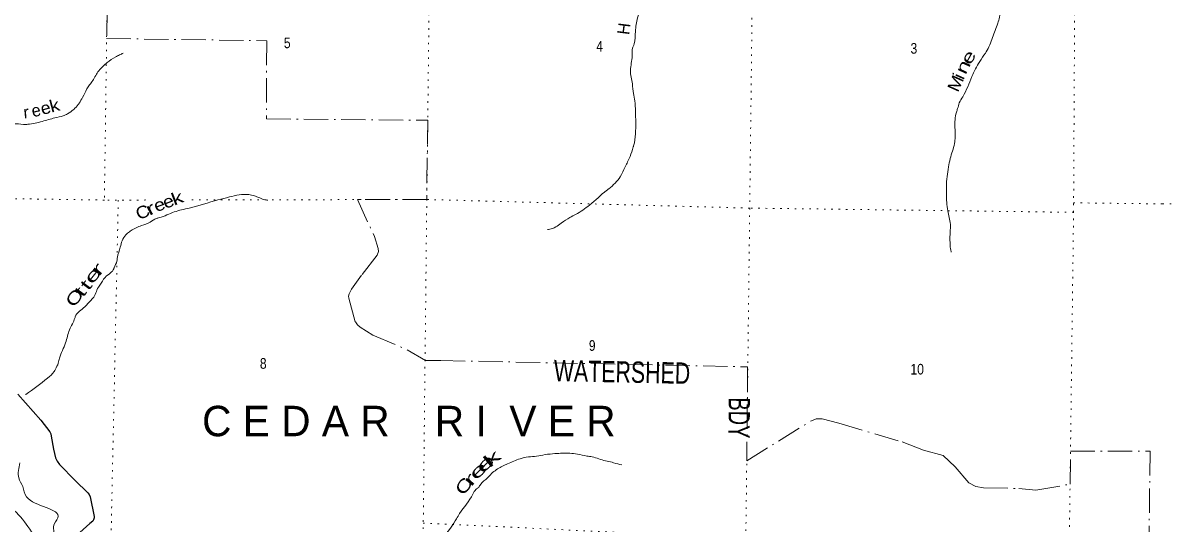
# Model space of a CAD drawing. Header units: feet. Extents: x -252966 to 4, y -183309 to 1368.
# Drawn here: x -174352 to -155585, y -36854 to -28616 of the extents above; entities that cross this region are included whole.
import ezdxf
from ezdxf.enums import TextEntityAlignment as Align

# ---------------------------------------------------------------- set-up
doc = ezdxf.new("R2010")
doc.units = ezdxf.units.FT
doc.header["$LTSCALE"] = 80
doc.linetypes.add('DOT_DASHED', pattern=[7.7, 5, -1.2, 0.3, -1.2])
doc.linetypes.add('DOTTED', pattern=[1.5, 0.3, -1.2])
for name, color, linetype, lineweight in [('29', 7, 'Continuous', 25), ('39', 7, 'Continuous', 13), ('41', 7, 'Continuous', 13), ('44', 7, 'DOT_DASHED', 13), ('7', 7, 'DOTTED', 13)]:
    doc.layers.add(name, color=color, linetype=linetype, lineweight=lineweight)

msp = doc.modelspace()

# ---------------------------------------------------------------- linework, layer by layer
at = {"layer": '29'}
msp.add_lwpolyline([(-174432.73, -34716.86), (-174054.46, -35146.85), (-173907.33, -35337.34), (-173892.8, -35367.42), (-173884.39, -35405.29), (-173847.5, -35621.82), (-173815.01, -35762.91), (-173789.78, -35819.71), (-173751.19, -35874.35), (-173490.09, -36138.26), (-173284.11, -36337.21), (-173262.87, -36367.65), (-173244.16, -36402.42), (-173177.93, -36726.38), (-173177.93, -36751.63), (-173188.1, -36783.17), (-173203.16, -36804.22), (-173248.97, -36845.12), (-173471.86, -37038.74)], dxfattribs=at)
at = {"layer": '39'}
for points in [[(-163522.06, -23981.65), (-163576.87, -24018.69), (-163685.27, -24079.18), (-163743.44, -24143.63), (-163775.52, -24199.99), (-163789.56, -24216.1), (-163819.61, -24282.52), (-163861.6, -24437.45), (-163899.64, -24544.1), (-163925.57, -24699.01), (-163943.33, -24958.5), (-163937.15, -25081.19), (-163936.9, -25292.38), (-163918.69, -25400.97), (-163914.54, -25505.55), (-163898.32, -25628.22), (-163884.06, -25791.12), (-163851.72, -25958.02), (-163843.5, -26104.84), (-163843.48, -26118.92), (-163845.18, -26374.36), (-163865.1, -26513.17), (-163872.97, -26649.96), (-163938.94, -26915.55), (-164005.02, -27084.59), (-164167.36, -27394.57), (-164177.33, -27450.9), (-164173.25, -27503.19), (-164185.03, -27728.48), (-164158.73, -27877.28), (-164114.37, -28013.99), (-164108.2, -28130.64), (-164132.15, -28263.42), (-164182.21, -28392.22), (-164192.23, -28408.32), (-164242.3, -28533.1), (-164280.2, -28756.41), (-164300.04, -28961.6), (-164314.05, -29003.86), (-164325.51, -29030.58), (-164331.94, -29158.75), (-164361.78, -29396.14), (-164329.37, -29619.35), (-164313.1, -29776.21), (-164290.86, -29898.88), (-164278.6, -30067.81), (-164278.15, -30437.9), (-164308.04, -30635.06), (-164314.04, -30655.18), (-164368.09, -30812.14), (-164448.23, -30983.22), (-164528.39, -31144.24), (-164716.97, -31341.61), (-164753.1, -31369.82), (-165032.03, -31609.56), (-165262.85, -31764.75), (-165357.21, -31815.17), (-165497.71, -31907.89), (-165688.42, -32008.72), (-165725.22, -32012.12)], [(-157704.98, -27006.92), (-157851.82, -27283.21), (-157927.96, -27446.24), (-157974.01, -27569), (-158132.34, -27864.88), (-158149.97, -27926.82), (-158188.37, -28045.98), (-158228.34, -28219.02), (-158272.34, -28373.95), (-158294.25, -28524.83), (-158320.25, -28623.43), (-158406.34, -28856.86), (-158512.52, -29094.35), (-158524.55, -29112.47), (-158618.79, -29253.4), (-158747.05, -29498.96), (-158895.3, -29829.03), (-158953.43, -29931.69), (-158981.44, -30024.25), (-159001.46, -30084.62), (-159025.26, -30334.06), (-159023.06, -30492.95), (-159032.97, -30599.57), (-159102.98, -30847.06), (-159130.93, -30983.87), (-159166.71, -31301.72), (-159164.55, -31424.41), (-159144.12, -31705.97), (-159099.65, -31927.16), (-159103.51, -32055.89), (-159105.48, -32090.08), (-159103.24, -32277.14), (-159089.07, -32373.66), (-159085.03, -32385.72)], [(-177706.38, -31838.61), (-177572.82, -31739.62), (-177450.43, -31618.77), (-177370.22, -31502), (-177358.21, -31465.77), (-177348.28, -31369.22), (-177320.27, -31280.68), (-177314.27, -31258.54), (-177280.21, -31180.05), (-177149.83, -31029.02), (-177065.54, -30958.51), (-176860.86, -30783.23), (-176632.04, -30632.06), (-176525.66, -30563.53), (-176349.07, -30410.42), (-176301.84, -30372.59), (-176266.15, -30349.39), (-175953.56, -30228.85), (-175465.63, -30051.17), (-175353.18, -30020.85), (-175156.36, -29984.37), (-175126.22, -29994.38), (-174995.49, -30122.93), (-174977.39, -30141.01), (-174933.15, -30175.14), (-174911.02, -30205.28), (-174800.46, -30265.46), (-174710.04, -30281.43), (-174595.54, -30285.29), (-174505.16, -30273.1), (-174342.43, -30284.94), (-174270.11, -30282.83), (-174035.14, -30236.24), (-173824.29, -30177.62), (-173689.74, -30143.24), (-173617.46, -30110.96), (-173515.1, -30038.41), (-173440.88, -29955.84), (-173426.84, -29935.71), (-173368.7, -29841.09), (-173298.56, -29702.21), (-173254.45, -29635.77), (-173202.31, -29565.3), (-173102.07, -29402.24), (-173037.86, -29335.78), (-172965.63, -29269.31), (-172825.13, -29174.58), (-172760.89, -29142.31), (-172702.67, -29114.07)], [(-174301.52, -34726.46), (-174300.86, -34725.96), (-173943.62, -34453.93), (-173839.3, -34347.18), (-173817.25, -34308.93), (-173769.16, -34208.3), (-173749.17, -34125.81), (-173649.03, -33876.26), (-173583.01, -33658.94), (-173496.86, -33467.74), (-173490.86, -33447.62), (-173420.66, -33355), (-173334.37, -33282.47), (-173230.05, -33171.7), (-173199.96, -33141.49), (-173110.12, -32961.13), (-173085.13, -32925.44), (-172999.49, -32801.29), (-172911.2, -32724.74), (-172857.04, -32658.29), (-172851.04, -32640.18), (-172804.97, -32529.49), (-172797.01, -32469.14), (-172749, -32302.13), (-172719, -32195.49), (-172658.85, -32100.87), (-172600.66, -32048.49), (-172572.56, -32030.35), (-172399.9, -31947.65), (-172259.35, -31893.14), (-172156.98, -31830.65), (-172106.78, -31816.5), (-171861.81, -31723.64), (-171616.82, -31658.93), (-171142.91, -31525.53), (-170954.14, -31476.99), (-170634.78, -31438.33), (-170476.03, -31484.37), (-170389.61, -31518.45), (-170321.85, -31529.35)], [(-174399.68, -35845.69), (-174417.46, -36094.71), (-174354.26, -36237), (-174291.06, -36403), (-173777.55, -36750.82), (-173848.65, -36893.11), (-173840.75, -36972.16), (-173888.15, -37240.93), (-173959.25, -37335.79), (-173990.85, -37304.17), (-174493.51, -36629.5), (-174678.16, -36474.14), (-174970.46, -36150.04), (-175175.87, -36047.28), (-175349.67, -35984.04), (-175452.37, -35952.42), (-175507.67, -35857.56), (-175681.47, -35794.32), (-176052.78, -35612.5), (-176242.38, -35620.41), (-176419.45, -35610.77), (-176504.99, -35560.66), (-176589.98, -35525.55), (-176665.74, -35446.51), (-176738.4, -35356.31), (-176819.88, -35304.26), (-176940.11, -35277.66), (-177024.49, -35264.69), (-177067.98, -35432.44), (-177008.69, -35486.02), (-176945.49, -35541.36), (-176866.49, -35604.6), (-176779.58, -35810.13), (-176834.88, -35881.27), (-176858.58, -35936.61), (-176735.59, -36223.69), (-176684.78, -36268.62), (-176589.98, -36363.48), (-176510.98, -36450.43), (-176313.48, -36569), (-176182.02, -36823.71), (-176087.27, -36916.37), (-176017.58, -37054.92), (-175909.38, -37180.11), (-175758.1, -37263.81), (-175180.78, -37581.92), (-175097.33, -37636.03), (-175039.64, -37770.3), (-174936.83, -37963.97), (-174790.94, -38116.14), (-174547.06, -38300.52), (-174183.85, -38555.86), (-173837.05, -38726.16), (-173514.28, -38889.93), (-173208.75, -39207.29), (-173161.34, -39460.25), (-173058.64, -39602.54), (-172837.44, -39618.35), (-172651.79, -39782.38), (-172446.39, -39869.33), (-172181.73, -39981.98), (-172055.33, -40084.74), (-171703.78, -40406.87), (-171514.45, -40539.41), (-171309.65, -40664.52), (-170943.78, -40786.79), (-170558.27, -40960.22), (-170171.16, -41039.27), (-169799.86, -41134.13), (-169523.36, -41157.84), (-168781.75, -41267.62), (-168336.37, -41317.92), (-168287, -41311.99), (-168275.15, -41242.82), (-168243.55, -41181.56)], [(-168196.98, -40748.2), (-168200.95, -40644.95), (-168231.27, -40488.1), (-168241.39, -40425.77), (-168332.07, -40198.61), (-168348.2, -40146.34), (-168426.76, -39971.46), (-168483.29, -39734.2), (-168519.7, -39527.08), (-168506.78, -39254.46), (-168492.51, -39186.65), (-168476.01, -39112.68), (-168391.82, -38965.73), (-168371.82, -38897.32), (-168362.02, -38700.19), (-168394.27, -38605.7), (-168410.54, -38446.83), (-168426.69, -38378.46), (-168464.97, -38283.98), (-168469.08, -38209.57), (-168461.12, -38151.23), (-168447.23, -38010.41), (-168431.23, -37948.04), (-168367.05, -37869.51), (-168280.74, -37811.06), (-168242.6, -37788.88), (-168120.16, -37704.23), (-167972.3, -37583.2), (-167887.41, -37488.69), (-167678.7, -37315.43), (-167542.26, -37188.52), (-167472.07, -37091.88), (-167415.89, -37033.47), (-167221.37, -36765.69), (-167169.24, -36679.13), (-166952.68, -36361.04), (-166900.55, -36282.52), (-166862.41, -36254.31), (-166822.31, -36195.92), (-166711.95, -36095.2), (-166697.91, -36079.09), (-166545.4, -35946.13), (-166380.78, -35861.43), (-166173.97, -35778.67), (-166039.42, -35748.32), (-165904.84, -35738.07), (-165764.26, -35711.73), (-165601.57, -35695.41), (-165356.5, -35689.04), (-165233.95, -35702.95), (-165079.23, -35734.91), (-164988.82, -35748.87), (-164769.78, -35812.93), (-164661.28, -35836.91), (-164637.16, -35844.92), (-164500.52, -35878.93)]]:
    msp.add_spline(points, degree=3, dxfattribs=at)
at = {"layer": '44'}
msp.add_lwpolyline([(-172966.63, -28417.5), (-172973.96, -28874.02), (-170341.3, -28909.13), (-170347.17, -30195.74), (-167694.63, -30216.71), (-167709.54, -31518.85), (-168851.52, -31520.53), (-168571.39, -32124.3), (-168506.46, -32324.42), (-168502.49, -32373.07), (-168525.44, -32435.2), (-168781.75, -32762.09), (-168946.68, -32992.83), (-168987.11, -33069.78), (-168994.44, -33108.28), (-168994.15, -33141.73), (-168884.36, -33531.74), (-168850.61, -33579.47), (-168806.64, -33617.98), (-168597.97, -33745.54), (-168033.86, -33989.56), (-167733.06, -34163.13), (-167477.27, -34164.95), (-162434.51, -34269.55), (-162448.34, -35811.67), (-161385.88, -35154.31), (-161305.01, -35120.46), (-161210.42, -35125.31), (-160932.99, -35193.84), (-159894.01, -35501.76), (-159544.59, -35637.35), (-159220.99, -35726.38), (-159023, -35911.32), (-158799.44, -36175.09), (-158681.25, -36235.19), (-158556.34, -36255.48), (-157974.35, -36269.72), (-157696.6, -36297.92), (-157133.46, -36196.69), (-157125.43, -35652.62), (-155816.41, -35651.89), (-155843.83, -37906.37)], dxfattribs=at)
at = {"layer": '7'}
for p, q in [((-172943.08, -26660.15), (-173010.76, -31528.23)), ((-173010.76, -31528.23), (-178223.92, -31448.41)), ((-172332.05, -31527.03), (-173010.76, -31528.23)), ((-172782.02, -31527.64), (-172899.66, -36976.84)), ((-167709.54, -31518.85), (-171668.2, -31525.85)), ((-155614.45, -31590.5), (-157074.6, -31573.61))]:
    msp.add_line(p, q, dxfattribs=at)
for points in [[(-167465.82, -10632.6), (-167549.75, -15938.67), (-167557.42, -21178.27), (-167647.83, -26304.76), (-167709.55, -31509.85), (-167769.17, -36989.82)], [(-162336.47, -26374.95), (-162400.11, -31660.32), (-162463.81, -37080.06)], [(-157262.28, -42637.19), (-157144.44, -37135.97), (-157074.69, -31729.35), (-157047.24, -26418.75)], [(-157074.69, -31729.35), (-162400.11, -31660.32), (-167709.54, -31518.85)], [(-155614.45, -31590.5), (-151789.58, -31584.84), (-146530.96, -31657.58), (-143925.44, -31546.95), (-141186.24, -31836.62), (-136201.77, -31773.23)], [(-167770.78, -36835.82), (-162463.8, -37089.06), (-157144.44, -37135.97), (-155652.84, -37173.08)]]:
    msp.add_lwpolyline(points, dxfattribs=at)

# ---------------------------------------------------------------- texts
at = {"layer": '41'}
for s, rotation, p in [('H', 82.9, (-164381.39, -28821.26)), ('r', 5.397, (-174333.18, -30186.19)), ('e', 12.364, (-174185.72, -30167.52))]:
    msp.add_text(s, height=200, rotation=rotation, dxfattribs=at).set_placement(p)
for s, rotation, width, p in [('e', 60.489, 1.45, (-158772.8, -29322.23)), ('n', 64.487, 1.45, (-158850.47, -29479.89)), ('i', 65.701, 1.1, (-158885.8, -29563.24)), ('M', 65.873, 1.15, (-158976.65, -29768.71)), ('e', 15.518, 1.1, (-174031.31, -30131.98)), ('k', 14.879, 1.2, (-173884.05, -30092.57)), ('e', 19.938, 1.2, (-172157.36, -31728.91)), ('e', 20.851, 1.2, (-172008.72, -31674.83)), ('k', 20.898, 1.4, (-171865.52, -31621.39)), ('C', 23.01, 1.15, (-172445.52, -31860.58)), ('r', 28.217, 1.6, (-172270.79, -31789.94)), ('e', 51.116, 1.8, (-173211.68, -32927.83)), ('r', 51.455, 2, (-173101.94, -32796.17)), ('O', 52.84, 1.4, (-173510.61, -33307.04)), ('t', 54.528, 1.6, (-173361.8, -33140.14)), ('t', 53.166, 1.65, (-173271.74, -33031.29)), ('k', 39.435, 2.05, (-166681.88, -35940.08)), ('e', 44.415, 2, (-166903.34, -36147.48)), ('e', 45.093, 2.05, (-166789.33, -36035.38)), ('r', 51.174, 2, (-166981.08, -36252.33)), ('C', 56.047, 1.45, (-167096.25, -36398.9))]:
    msp.add_text(s, height=200, rotation=rotation, dxfattribs=dict(at, width=width)).set_placement(p)
at = {"layer": '44'}
for s, rotation, width, p in [('WATERSHED', 358.812, 0.75, (-164503.03, -34526.64)), ('BDY', 269.327, 0.7, (-162747.89, -35105.29))]:
    msp.add_text(s, height=350, rotation=rotation, dxfattribs=dict(at, width=width)).set_placement(p, align=Align.CENTER)
msp.add_text('C E D A R    R I  V E R', height=500, dxfattribs=at).set_placement((-168004.74, -35409.02), align=Align.CENTER)
at = {"layer": '7', "width": 0.85}
for s, p in [('5', (-170059.43, -29032.14)), ('4', (-164923.27, -29087.77)), ('3', (-159755.81, -29123.25)), ('9', (-165044.93, -34005.63)), ('8', (-170453.99, -34300.67)), ('10', (-159756.84, -34394.91))]:
    msp.add_text(s, height=175, rotation=0.08, dxfattribs=at).set_placement(p)

doc.saveas('drawing.dxf')
